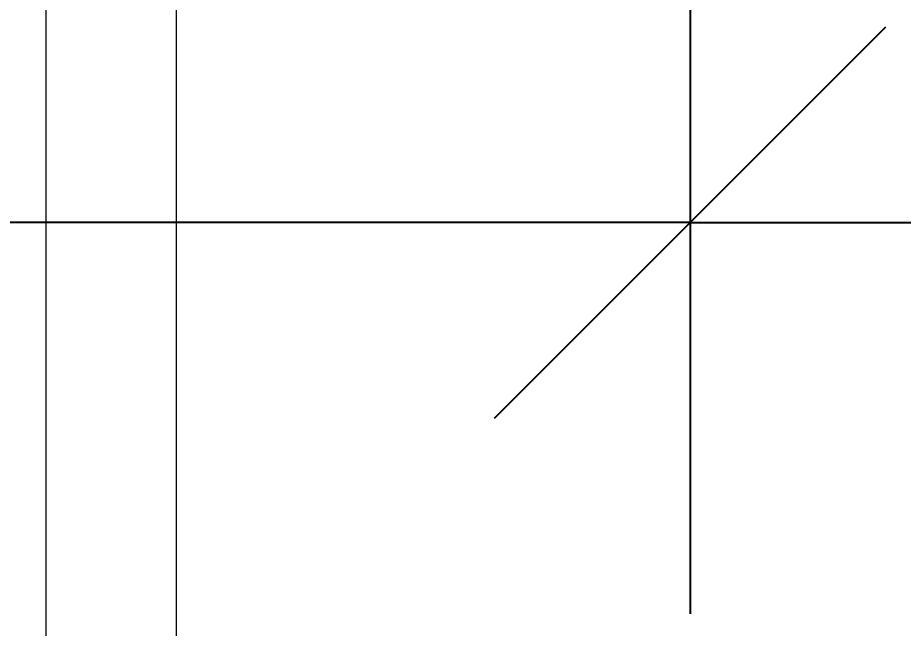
# Model space of a CAD drawing. Header units: metres. Extents: x -25 to 234, y -27 to 52.
# Drawn here: x 101.972 to 102.3115, y 47.5564 to 47.7906 of the extents above; entities that cross this region are included whole.
import ezdxf

# ---------------------------------------------------------------- set-up
doc = ezdxf.new("R2010")
doc.units = ezdxf.units.M
doc.header["$LTSCALE"] = 0.1
doc.header["$MEASUREMENT"] = 0
doc.header["$PDMODE"] = 66
doc.linetypes.add('CONTINUA', pattern=[0])
for name, color, linetype in [('001-DIMTEXTO', 4, 'Continuous'), ('1', 1, 'Continuous'), ('DIMENSIONES', 7, 'Continuous'), ('DIMTEXTO', 4, 'Continuous')]:
    doc.layers.add(name, color=color, linetype=linetype)
doc.layers.add('baños', color=251, linetype='Continuous', lineweight=0)
doc.styles.add('SMPLEX', font='simplex.shx')
doc.styles.get("Standard").update_dxf_attribs({"font": 'arial.ttf'})
doc.dimstyles.new('DIM-75', dxfattribs={"dimscale": 0.75, "dimtxt": 0.2, "dimasz": 0.2, "dimexe": 0.2, "dimexo": 0.2, "dimgap": 0.1, "dimtad": 0, "dimtih": 1, "dimtoh": 1, "dimzin": 0, "dimdsep": 46, "dimtxsty": 'SMPLEX', "dimblk1": 'OBLIQUE', "dimblk2": 'OBLIQUE', "dimsah": 1, "dimcen": 0.2, "dimclrd": 4, "dimclre": 4, "dimclrt": 4, "dimadec": 0, "dimazin": 0, "dimtfac": 1, "dimtmove": 1, "dimatfit": 3, "dimldrblk": 'OPEN30', "dimfxl": 0.25, "dimfxlon": 1, "dimtfill": 1, "dimtolj": 1, "dimtzin": 0, "dimarcsym": 0})

# ---------------------------------------------------------------- blocks, each defined once
blk = doc.blocks.new('A$C8d867532')
at = {"layer": 'baños'}
for points in [[(0.07434, 0.8), (0.52434, 0.8), (0.52434, 0), (0.07434, 0)], [(0.12434, 0.75), (0.47434, 0.75), (0.47434, 0.05), (0.12434, 0.05)]]:
    blk.add_lwpolyline(points, close=True, dxfattribs=at)
at = {"layer": 'baños', "linetype": 'Continuous', "flags": 8}
for tag, p in [('MODELNUMBER', (0.18867, 0.40004, -0.00001)), ('TRADENAME', (0.18871, 0.40004, -0.00001)), ('PRODUCT', (0.18875, 0.40004, -0.00001)), ('MATERIAL', (0.18879, 0.40004, -0.00001))]:
    blk.add_attdef(tag, p, '', height=0.0000254, rotation=270.0001, dxfattribs=at)
at = {"layer": 'baños', "linetype": 'Continuous'}
for tag, p in [('MATERIAL', (0.299, 0.39987)), ('PRODUCT', (0.29904, 0.39987)), ('TRADENAME', (0.29909, 0.39987)), ('MODELNUMBER', (0.29913, 0.39987))]:
    blk.add_attdef(tag, p, '', height=0.0000254, rotation=90.0001, dxfattribs=at)
blk = doc.blocks.new('PL BASE 1N NASAS 09')
at = {"layer": '1', "xscale": -1}
blk.add_blockref('A$C8d867532', (-107.8921, -36.84972), dxfattribs=at)
blk = doc.blocks.new('_Oblique')
at = {"color": 0, "linetype": 'ByBlock', "lineweight": -2}
blk.add_line((-0.5, -0.5), (0.5, 0.5), dxfattribs=at)
blk = doc.blocks.new('*D1127')
at = {"layer": 'Defpoints', "color": 0, "linetype": 'CONTINUA', "transparency": 16777216}
for p in [(107.21138, -2.30587), (107.81138, -2.30587), (107.81138, -3.32804)]:
    blk.add_point(p, dxfattribs=at)
at = {"layer": 'DIMENSIONES', "color": 4, "linetype": 'CONTINUA', "lineweight": -2, "transparency": 16777216}
for p, q in [((107.21138, -3.14054), (107.21138, -3.47804)), ((107.81138, -3.14054), (107.81138, -3.47804)), ((107.21138, -3.32804), (107.81138, -3.32804))]:
    blk.add_line(p, q, dxfattribs=at)
at = {"layer": 'DIMENSIONES', "color": 4, "linetype": 'CONTINUA', "lineweight": -2, "transparency": 16777216, "xscale": 0.15, "yscale": 0.15, "zscale": 0.15, "rotation": 180}
blk.add_blockref('_Oblique', (107.21138, -3.32804), dxfattribs=at)
at = {"layer": 'DIMENSIONES', "color": 4, "linetype": 'CONTINUA', "lineweight": -2, "transparency": 16777216, "xscale": 0.15, "yscale": 0.15, "zscale": 0.15}
blk.add_blockref('_Oblique', (107.81138, -3.32804), dxfattribs=at)
at = {"layer": 'DIMENSIONES', "color": 4, "linetype": 'CONTINUA', "transparency": 16777216, "insert": (107.51138, -3.57179), "char_height": 0.15, "attachment_point": 5, "style": 'SMPLEX', "bg_fill": 3, "box_fill_scale": 1.25, "bg_fill_color": 256, "bg_fill_true_color": 13158600, "bg_fill_transparency": 0}
blk.add_mtext('\\A1;0.60', dxfattribs=at)
blk = doc.blocks.new('_Open30')
at = {"layer": 'DIMTEXTO', "color": 0, "lineweight": -2}
for p, q in [((-1, 0.2679), (0, 0)), ((0, 0), (-1, -0.2679)), ((0, 0), (-1, 0))]:
    blk.add_line(p, q, dxfattribs=at)
blk = doc.blocks.new('*D1132')
at = {"layer": 'Defpoints', "color": 0, "linetype": 'CONTINUA', "transparency": 16777216}
for p in [(106.51138, -2.30587), (107.21138, -2.30587), (106.51138, -3.32804)]:
    blk.add_point(p, dxfattribs=at)
at = {"layer": 'DIMENSIONES', "color": 4, "linetype": 'CONTINUA', "lineweight": -2, "transparency": 16777216}
for p, q in [((106.51138, -3.14054), (106.51138, -3.47804)), ((107.21138, -3.14054), (107.21138, -3.47804)), ((106.23326, -3.32804), (106.51138, -3.32804)), ((107.21138, -3.32804), (106.51138, -3.32804))]:
    blk.add_line(p, q, dxfattribs=at)
at = {"layer": 'DIMENSIONES', "color": 4, "linetype": 'CONTINUA', "lineweight": -2, "transparency": 16777216, "xscale": 0.15, "yscale": 0.15, "zscale": 0.15, "rotation": 180}
blk.add_blockref('_Oblique', (106.51138, -3.32804), dxfattribs=at)
at = {"layer": 'DIMENSIONES', "color": 4, "linetype": 'CONTINUA', "lineweight": -2, "transparency": 16777216, "xscale": 0.15, "yscale": 0.15, "zscale": 0.15}
blk.add_blockref('_Oblique', (107.21138, -3.32804), dxfattribs=at)
at = {"layer": 'DIMENSIONES', "color": 4, "linetype": 'CONTINUA', "transparency": 16777216, "insert": (105.92969, -3.32804), "char_height": 0.15, "attachment_point": 5, "style": 'SMPLEX', "bg_fill": 3, "box_fill_scale": 1.25, "bg_fill_color": 256, "bg_fill_true_color": 13158600, "bg_fill_transparency": 0}
blk.add_mtext('\\A1;0.70', dxfattribs=at)
blk = doc.blocks.new('A$Cac76d8b6')
at = {"layer": 'DIMENSIONES', "linetype": 'CONTINUA'}
dim = blk.add_linear_dim(base=(18.34631, 23.61001), p1=(17.74631, 24.63217), p2=(18.34631, 24.63217), dimstyle='DIM-75', dxfattribs=at)
dim.commit()
dim.dimension.update_dxf_attribs({"geometry": '*D1127', "text_midpoint": (18.04631, 23.36626), "dimtype": 128, "insert": (-89.46508, 26.93804)})
dim = blk.add_linear_dim(base=(17.04631, 23.61001), p1=(17.74631, 24.63217), p2=(17.04631, 24.63217), dimstyle='DIM-75', dxfattribs=at)
dim.commit()
dim.dimension.update_dxf_attribs({"geometry": '*D1132', "text_midpoint": (16.46461, 23.58004), "dimtype": 128, "insert": (-89.46508, 26.93804)})

msp = doc.modelspace()

# ---------------------------------------------------------------- block references
at = {"layer": 'baños'}
msp.add_blockref('PL BASE 1N NASAS 09', (210.39914, 84.28177), dxfattribs=at)

# ---------------------------------------------------------------- next in the draw order: block references
at = {"layer": '001-DIMTEXTO', "linetype": 'CONTINUA'}
msp.add_blockref('A$Cac76d8b6', (84.48341, 24.102), dxfattribs=at)

doc.saveas('drawing.dxf')
